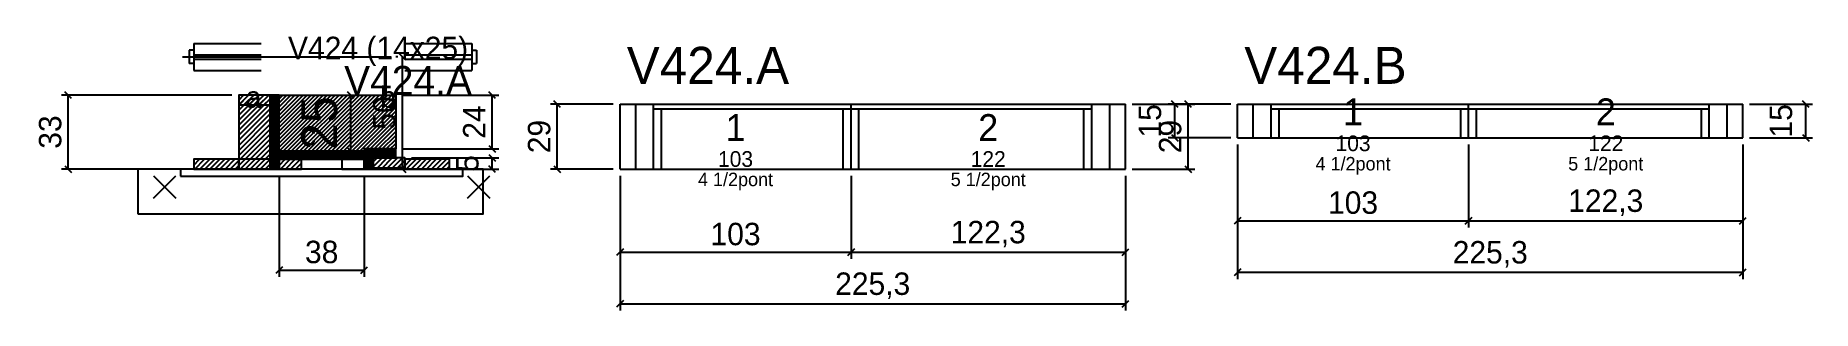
# Model space of a CAD drawing. Extents: x -69 to 724, y -92 to 31.
import ezdxf
from ezdxf.enums import TextEntityAlignment as Align

# ---------------------------------------------------------------- set-up
doc = ezdxf.new("R2010")
doc.units = 0
for name, color, linetype in [('5', 5, 'Continuous'), ('barrote', 126, 'Continuous'), ('CONCRETO', 251, 'Continuous'), ('COTA', 241, 'Continuous'), ('Cota Seção (2x)', 241, 'Continuous'), ('detalhes', 7, 'Continuous'), ('Hachura', 251, 'Continuous'), ('Madeira', 126, 'Continuous'), ('NOMENCLATURA', 7, 'Continuous'), ('Painéis', 200, 'Continuous'), ('presilha', 224, 'Continuous'), ('SARR_2.2x7', 40, 'Continuous'), ('SARR_3.5x7', 81, 'Continuous'), ('SCO-___-LAJ', 224, 'Continuous'), ('TENSOR', 224, 'Continuous'), ('texto', 7, 'Continuous'), ('Texto Seção', 7, 'Continuous')]:
    doc.layers.add(name, color=color, linetype=linetype)
doc.dimstyles.new('PAINEL', dxfattribs={"dimtxt": 10, "dimasz": 3, "dimexe": 3, "dimexo": 3, "dimgap": 3, "dimtad": 1, "dimblk": 'OBLIQUE', "dimblk1": 'OBLIQUE', "dimcen": 2.5, "dimclrd": 4, "dimclre": 4, "dimclrt": 240, "dimazin": 3, "dimtfac": 1, "dimtmove": 0, "dimatfit": 3})
doc.dimstyles.new('SECAO2X', dxfattribs={"dimtxt": 16, "dimasz": 3, "dimexe": 3, "dimexo": 3, "dimgap": 3, "dimtad": 1, "dimblk": 'OBLIQUE', "dimblk1": 'OBLIQUE', "dimcen": 2.5, "dimclrd": 4, "dimclre": 4, "dimclrt": 240, "dimazin": 3, "dimtfac": 1, "dimtmove": 0, "dimatfit": 3})

# ---------------------------------------------------------------- blocks, each defined once
blk = doc.blocks.new('_OBLIQUE')
at = {"color": 0, "linetype": 'BYBLOCK'}
blk.add_line((-0.5, -0.5), (0.5, 0.5), dxfattribs=at)

msp = doc.modelspace()

# ---------------------------------------------------------------- hatches: boundary and pattern name
at = {"layer": 'COTA'}
h = msp.add_hatch(dxfattribs=at)
h.set_pattern_fill('ANSI31', scale=0.4)
h.paths.add_polyline_path([(40, -21), (40, 4), (92, 4), (92, -20), (78, -20), (78, -21)])
at = {"layer": 'Hachura'}
h = msp.add_hatch(dxfattribs=at)
h.set_pattern_fill('ANSI31', scale=0.5)
h.paths.add_polyline_path([(22, -29), (36, -29), (36, 4), (22, 4)])
h = msp.add_hatch(dxfattribs=at)
h.set_pattern_fill('ANSI31', scale=0.5)
h.paths.add_polyline_path([(22, -0.4), (36, -0.4), (36, 4), (22, 4)])
h = msp.add_hatch(dxfattribs=at)
h.set_pattern_fill('SOLID')
h.paths.add_polyline_path([(36, -29), (40, -29), (40, 4), (36, 4)])
h = msp.add_hatch(dxfattribs=at)
h.set_pattern_fill('SOLID')
h.paths.add_polyline_path([(40, -24.6), (78, -24.6), (78, -21), (40, -21)])
h = msp.add_hatch(dxfattribs=at)
h.set_pattern_fill('SOLID')
h.paths.add_polyline_path([(78, -24), (92, -24), (92, -20), (78, -20)])
h = msp.add_hatch(dxfattribs=at)
h.set_pattern_fill('ANSI31', scale=0.5)
h.paths.add_polyline_path([(2, -29), (22, -29), (22, -24.6), (2, -24.6)])
h = msp.add_hatch(dxfattribs=at)
h.set_pattern_fill('ANSI31', scale=0.5)
h.paths.add_polyline_path([(40, -29), (50, -29), (50, -24.6), (40, -24.6)])
h = msp.add_hatch(dxfattribs=at)
h.set_pattern_fill('SOLID')
h.paths.add_polyline_path([(78, -29), (82, -29), (82, -24), (78, -24)])
h = msp.add_hatch(dxfattribs=at)
h.set_pattern_fill('ANSI31', scale=0.5)
h.paths.add_polyline_path([(82, -29), (96, -29), (96, -24), (82, -24)])
h = msp.add_hatch(dxfattribs=at)
h.set_pattern_fill('ANSI31', scale=0.5)
h.paths.add_polyline_path([(82, -28.4), (96, -28.4), (96, -24), (82, -24)])
h = msp.add_hatch(dxfattribs=at)
h.set_pattern_fill('ANSI31', scale=0.5)
h.paths.add_polyline_path([(96, -29), (116, -29), (116, -24.6), (96, -24.6)])

# ---------------------------------------------------------------- linework, layer by layer
for p, q in [((0, 24), (0, 18)), ((2, 24), (0, 24)), ((2, 27), (32, 27)), ((2, 27), (2, 15)), ((96, 27), (126, 27)), ((126, 27), (126, 15)), ((126, 24), (128, 24)), ((128, 24), (128, 18)), ((2, 18), (0, 18)), ((2, 22), (32, 22)), ((2, 20), (32, 20)), ((96, 22), (126, 22)), ((96, 20), (126, 20)), ((126, 18), (128, 18)), ((2, 15), (32, 15)), ((96, 15), (126, 15))]:
    msp.add_line(p, q)
at = {"layer": 'barrote'}
msp.add_lwpolyline([(-23, -49), (131, -49), (131, -29), (-23, -29)], close=True, dxfattribs=at)
at = {"layer": 'CONCRETO'}
msp.add_lwpolyline([(40, -21), (40, 4), (92, 4), (92, -20), (78, -20), (78, -21)], close=True, dxfattribs=at)
at = {"layer": 'Madeira'}
for points in [[(22, -29), (36, -29), (36, 4), (22, 4)], [(22, -0.4), (36, -0.4), (36, 4), (22, 4)], [(2, -29), (22, -29), (22, -24.6), (2, -24.6)], [(22, -29), (36, -29), (36, -24.6), (22, -24.6)], [(40, -29), (50, -29), (50, -24.6), (40, -24.6)], [(68, -29), (78, -29), (78, -24.6), (68, -24.6)], [(82, -29), (96, -29), (96, -24), (82, -24)], [(82, -28.4), (96, -28.4), (96, -24), (82, -24)], [(96, -29), (116, -29), (116, -24.6), (96, -24.6)]]:
    msp.add_lwpolyline(points, close=True, dxfattribs=at)
at = {"layer": 'Painéis'}
for p, q in [((192, 0), (295, 0)), ((192, -29), (192, 0)), ((295, -29), (295, 0)), ((295, -29), (295, 0)), ((295, 0), (417.3, 0)), ((295, -29), (295, 0)), ((417.3, -29), (417.3, 0)), ((467.3, 0), (570.3, 0)), ((467.3, -15), (467.3, 0)), ((570.3, -15), (570.3, 0)), ((570.3, -15), (570.3, 0)), ((570.3, 0), (692.6, 0)), ((570.3, -15), (570.3, 0)), ((692.6, -15), (692.6, 0)), ((467.3, -15), (570.3, -15)), ((570.3, -15), (692.6, -15)), ((192, -29), (295, -29)), ((295, -29), (417.3, -29))]:
    msp.add_line(p, q, dxfattribs=at)
for points in [[(36, -29), (40, -29), (40, 4), (36, 4)], [(40, -24.6), (78, -24.6), (78, -21), (40, -21)], [(78, -24), (92, -24), (92, -20), (78, -20)], [(78, -29), (82, -29), (82, -24), (78, -24)]]:
    msp.add_lwpolyline(points, close=True, dxfattribs=at)
at = {"layer": 'presilha'}
for p, q in [((-16, -42), (-6, -32)), ((-16, -32), (-6, -42)), ((124, -42), (134, -32)), ((124, -32), (134, -42))]:
    msp.add_line(p, q, dxfattribs=at)
at = {"layer": 'SARR_2.2x7'}
for p, q in [((199, -29), (199, 0)), ((410.3, -29), (410.3, 0)), ((474.3, -15), (474.3, 0)), ((685.6, -15), (685.6, 0)), ((207, -2.2), (295, -2.2)), ((295, -2.2), (402.3, -2.2)), ((482.3, -2.2), (570.3, -2.2)), ((570.3, -2.2), (677.6, -2.2))]:
    msp.add_line(p, q, dxfattribs=at)
at = {"layer": 'SARR_3.5x7'}
for p, q in [((207, -29), (207, 0)), ((295, -29), (295, 0)), ((295, -29), (295, 0)), ((402.3, -29), (402.3, 0)), ((482.3, -15), (482.3, 0)), ((570.3, -15), (570.3, 0)), ((570.3, -15), (570.3, 0)), ((677.6, -15), (677.6, 0)), ((210.5, -29), (210.5, -2.2)), ((291.5, -29), (291.5, -2.2)), ((298.5, -29), (298.5, -2.2)), ((398.8, -29), (398.8, -2.2)), ((485.8, -15), (485.8, -2.2)), ((566.8, -15), (566.8, -2.2)), ((573.8, -15), (573.8, -2.2)), ((674.1, -15), (674.1, -2.2)), ((482.3, -15), (485.8, -15)), ((566.8, -15), (570.3, -15)), ((570.3, -15), (573.8, -15)), ((674.1, -15), (677.6, -15)), ((207, -29), (210.5, -29)), ((291.5, -29), (295, -29)), ((295, -29), (298.5, -29)), ((398.8, -29), (402.3, -29))]:
    msp.add_line(p, q, dxfattribs=at)
at = {"layer": 'SCO-___-LAJ'}
msp.add_lwpolyline([(-4, -32.2), (122, -32.2), (122, -29), (-4, -29)], close=True, dxfattribs=at)
at = {"layer": 'TENSOR'}
msp.add_line((-3, 21), (90, 21), dxfattribs=at)

# ---------------------------------------------------------------- texts
at = {"layer": '5'}
for s, height, p in [('1', 12, (518.8, -3.5)), ('2', 12, (631.45, -3.5)), ('1', 12, (243.5, -10.5)), ('2', 12, (356.15, -10.5)), ('103', 7, (518.8, -17.5)), ('122', 7, (631.45, -17.5)), ('103', 7, (243.5, -24.5)), ('122', 7, (356.15, -24.5))]:
    msp.add_text(s, height=height, dxfattribs=at).set_placement(p, align=Align.MIDDLE_CENTER)
at = {"layer": 'detalhes'}
for s, p in [('b', (85, -1.7)), ('a', (25, -1.7)), ('c', (50, -18.5))]:
    msp.add_text(s, height=9.6, dxfattribs=at).set_placement(p)
at = {"layer": 'NOMENCLATURA'}
for s, p in [('V424.A', (195, 9)), ('V424.B', (470.3, 9))]:
    msp.add_text(s, height=16.5, dxfattribs=at).set_placement(p)
at = {"layer": 'texto', "char_height": 6, "attachment_point": 5}
for s, insert in [('4 1/2pont', (518.8, -27.5)), ('5 1/2pont', (631.45, -27.5)), ('4 1/2pont', (243.5, -34.5)), ('5 1/2pont', (356.15, -34.5))]:
    msp.add_mtext(s, dxfattribs=dict(at, insert=insert))
at = {"layer": 'Texto Seção'}
for s, height, p in [('V424 (14x25)', 10, (44, 20)), ('V424.A', 13, (69, 4))]:
    msp.add_text(s, height=height, dxfattribs=at).set_placement(p)

# ---------------------------------------------------------------- dimensions: what is measured, and where the dimension line sits
at = {"layer": 'COTA'}
for base, p1, p2 in [((95, -29), (96, -29), (96, 21)), ((-54, -29), (2, -29), (22, 4)), ((135, -20), (92, -20), (92, 4)), ((164, -29), (192, -29), (192, 0)), ((445.3, -29), (417.3, -29), (417.3, 0)), ((439.3, -15), (467.3, -15), (467.3, 0)), ((720.6, -15), (692.6, -15), (692.6, 0)), ((135, -29), (96, -29), (96, -24))]:
    msp.add_linear_dim(base=base, p1=p1, p2=p2, angle=90, dimstyle='PAINEL', dxfattribs=at).render()
for base, p1, p2 in [((467.3, -52), (467.3, -15), (570.3, -15)), ((467.3, -75), (467.3, -15), (692.6, -15)), ((570.3, -52), (570.3, -15), (692.6, -15)), ((40, -74), (40, -29), (78, -29)), ((192, -66), (192, -29), (295, -29)), ((192, -89), (192, -29), (417.3, -29)), ((295, -66), (295, -29), (417.3, -29))]:
    msp.add_linear_dim(base=base, p1=p1, p2=p2, dimstyle='PAINEL', dxfattribs=at).render()
at = {"layer": 'Cota Seção (2x)'}
msp.add_linear_dim(base=(72, -21), p1=(40, -21), p2=(40, 4), angle=90, dimstyle='SECAO2X', dxfattribs=at).render()

doc.saveas('drawing.dxf')
